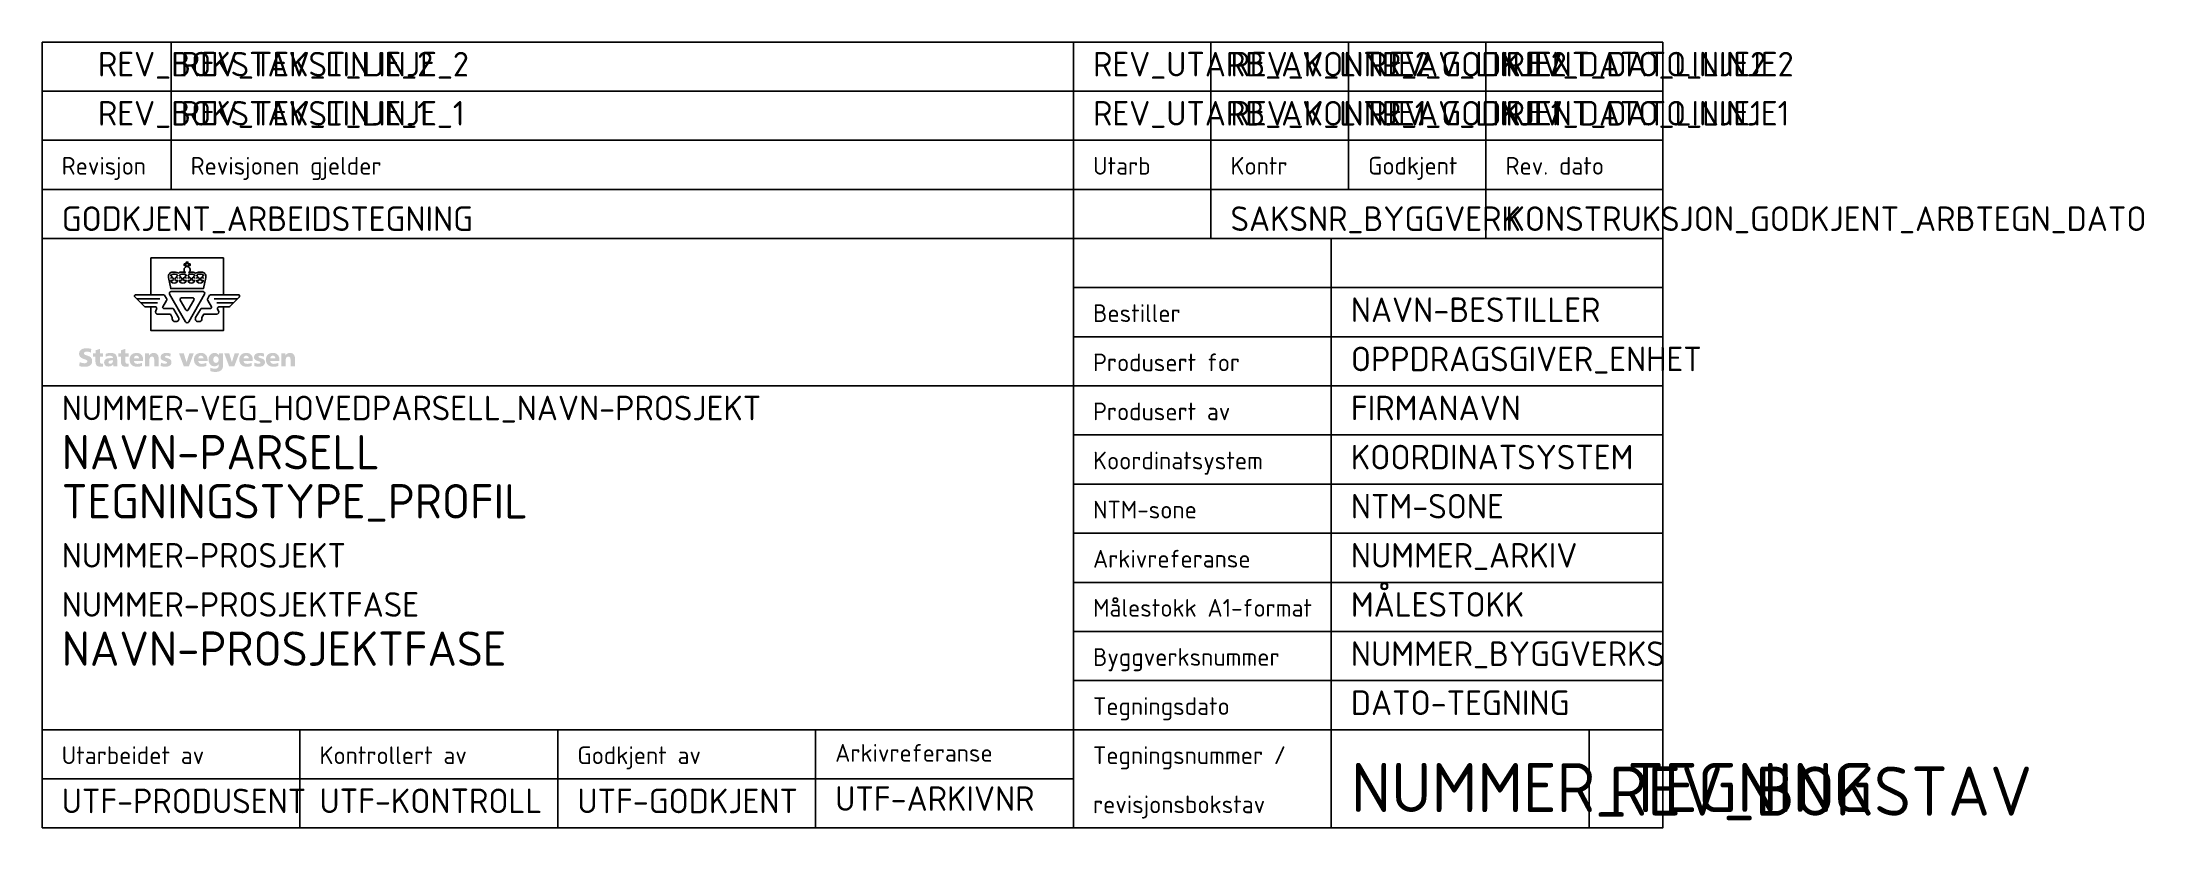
# Model space of a CAD drawing. Header units: metres. Extents: x 0 to 214, y 0 to 80.
import ezdxf

# ---------------------------------------------------------------- set-up
doc = ezdxf.new("R2010")
doc.units = ezdxf.units.M
for name, color, linetype in [('ztittekst', 7, 'Continuous'), ('ztittekst-lede_rammer', 4, 'Continuous'), ('ztittekst_konstr-godkj', 7, 'Continuous'), ('ztittekst_rev_1', 7, 'Continuous'), ('ztittekst_rev_2', 7, 'Continuous')]:
    doc.layers.add(name, color=color, linetype=linetype)
doc.styles.add('SVV', font='iso3098.shx')

msp = doc.modelspace()

# ---------------------------------------------------------------- hatches: boundary and pattern name
at = {"layer": 'ztittekst-lede_rammer'}
h = msp.add_hatch(color=7, dxfattribs=at)
h.paths.add_polyline_path([(5.06, 47.77), (5.03, 47.82), (4.98, 47.88), (4.92, 47.94), (4.9, 47.95), (4.86, 47.98), (4.79, 48.01), (4.71, 48.05), (4.62, 48.08), (4.51, 48.12), (4.43, 48.14), (4.37, 48.17), (4.31, 48.21), (4.29, 48.24), (4.26, 48.31), (4.28, 48.38), (4.35, 48.44), (4.4, 48.46), (4.48, 48.48), (4.57, 48.49), (4.6, 48.49), (4.68, 48.48), (4.77, 48.46), (4.82, 48.45), (4.9, 48.42), (4.98, 48.39), (5.01, 48.76), (4.94, 48.78), (4.86, 48.8), (4.77, 48.81), (4.69, 48.82), (4.61, 48.83), (4.52, 48.83), (4.51, 48.83), (4.41, 48.83), (4.32, 48.82), (4.24, 48.8), (4.16, 48.78), (4.09, 48.75), (4.02, 48.72), (3.97, 48.68), (3.91, 48.63), (3.86, 48.57), (3.82, 48.51), (3.79, 48.43), (3.78, 48.35), (3.77, 48.27), (3.77, 48.25), (3.78, 48.17), (3.8, 48.09), (3.84, 48.02), (3.88, 47.95), (3.89, 47.95), (3.94, 47.9), (4, 47.86), (4.07, 47.81), (4.16, 47.78), (4.25, 47.74), (4.26, 47.73), (4.35, 47.7), (4.4, 47.69), (4.49, 47.64), (4.56, 47.6), (4.6, 47.55), (4.61, 47.49), (4.59, 47.41), (4.53, 47.36), (4.48, 47.33), (4.4, 47.31), (4.31, 47.3), (4.25, 47.31), (4.16, 47.32), (4.08, 47.33), (3.99, 47.36), (3.91, 47.39), (3.83, 47.42), (3.79, 47.02), (3.82, 47.01), (3.9, 46.99), (3.98, 46.97), (4.06, 46.96), (4.08, 46.96), (4.17, 46.95), (4.25, 46.94), (4.33, 46.94), (4.37, 46.94), (4.47, 46.95), (4.56, 46.96), (4.64, 46.97), (4.72, 47), (4.79, 47.02), (4.85, 47.06), (4.91, 47.1), (4.93, 47.12), (4.98, 47.17), (5.03, 47.23), (5.06, 47.3), (5.08, 47.38), (5.1, 47.46), (5.1, 47.55), (5.1, 47.62), (5.09, 47.7)])
h.paths.add_polyline_path([(5.89, 47.99), (6.22, 47.99), (6.22, 48.32), (5.89, 48.32), (5.89, 48.77), (5.46, 48.63), (5.46, 48.32), (5.18, 48.32), (5.18, 47.99), (5.43, 47.99), (5.43, 47.52), (5.44, 47.45), (5.45, 47.35), (5.46, 47.27), (5.49, 47.2), (5.52, 47.13), (5.56, 47.08), (5.57, 47.07), (5.62, 47.02), (5.69, 46.99), (5.76, 46.97), (5.85, 46.95), (5.95, 46.95), (6, 46.95), (6.08, 46.96), (6.14, 46.96), (6.22, 46.98), (6.22, 47.28), (6.1, 47.26), (6.08, 47.26), (6, 47.28), (5.94, 47.32), (5.92, 47.35), (5.9, 47.43), (5.89, 47.53)])
h.paths.add_polyline_path([(7.65, 47.68), (7.64, 47.75), (7.64, 47.84), (7.62, 47.93), (7.6, 48.01), (7.57, 48.08), (7.54, 48.14), (7.49, 48.19), (7.47, 48.21), (7.42, 48.26), (7.35, 48.29), (7.28, 48.32), (7.2, 48.34), (7.11, 48.35), (7.01, 48.36), (6.98, 48.36), (6.89, 48.35), (6.81, 48.34), (6.72, 48.33), (6.64, 48.31), (6.56, 48.29), (6.49, 48.26), (6.49, 47.96), (6.56, 47.99), (6.63, 48.02), (6.71, 48.04), (6.73, 48.05), (6.81, 48.06), (6.89, 48.07), (6.99, 48.06), (7.07, 48.04), (7.13, 48.01), (7.16, 47.99), (7.2, 47.93), (7.22, 47.85), (7.22, 47.83), (7.04, 47.83), (6.96, 47.83), (6.86, 47.82), (6.77, 47.81), (6.69, 47.8), (6.62, 47.77), (6.55, 47.75), (6.5, 47.72), (6.44, 47.68), (6.39, 47.62), (6.35, 47.55), (6.33, 47.48), (6.32, 47.39), (6.32, 47.38), (6.33, 47.29), (6.36, 47.21), (6.39, 47.14), (6.44, 47.08), (6.46, 47.07), (6.52, 47.02), (6.6, 46.99), (6.68, 46.98), (6.77, 46.97), (6.81, 46.97), (6.89, 46.98), (6.97, 47), (7.04, 47.02), (7.05, 47.03), (7.12, 47.07), (7.18, 47.12), (7.24, 47.19), (7.25, 46.98), (7.65, 46.98)])
h.paths.add_polyline_path([(7.22, 47.59), (7.22, 47.55), (7.21, 47.47), (7.18, 47.4), (7.14, 47.33), (7.09, 47.29), (7.02, 47.26), (6.93, 47.25), (6.88, 47.26), (6.81, 47.29), (6.78, 47.33), (6.76, 47.42), (6.79, 47.5), (6.85, 47.55), (6.88, 47.56), (6.95, 47.58), (7.03, 47.59), (7.14, 47.59)], flags=16)
h.paths.add_polyline_path([(8.48, 47.99), (8.81, 47.99), (8.81, 48.32), (8.48, 48.32), (8.48, 48.77), (8.05, 48.63), (8.05, 48.32), (7.77, 48.32), (7.77, 47.99), (8.03, 47.99), (8.03, 47.52), (8.03, 47.45), (8.04, 47.35), (8.05, 47.27), (8.08, 47.2), (8.11, 47.13), (8.15, 47.08), (8.16, 47.07), (8.21, 47.02), (8.28, 46.99), (8.36, 46.97), (8.44, 46.95), (8.54, 46.95), (8.59, 46.95), (8.68, 46.96), (8.73, 46.96), (8.82, 46.98), (8.81, 47.28), (8.74, 47.26), (8.7, 47.26), (8.67, 47.26), (8.59, 47.28), (8.53, 47.32), (8.51, 47.35), (8.49, 47.43), (8.48, 47.53)])
h.paths.add_polyline_path([(10.29, 47.73), (10.28, 47.82), (10.26, 47.9), (10.23, 47.98), (10.2, 48.05), (10.16, 48.11), (10.12, 48.16), (10.08, 48.2), (10.02, 48.25), (9.95, 48.29), (9.88, 48.32), (9.8, 48.34), (9.71, 48.35), (9.62, 48.35), (9.54, 48.35), (9.46, 48.34), (9.37, 48.32), (9.3, 48.3), (9.23, 48.26), (9.17, 48.22), (9.11, 48.17), (9.07, 48.13), (9.02, 48.07), (8.98, 48), (8.95, 47.93), (8.93, 47.85), (8.92, 47.76), (8.92, 47.67), (8.92, 47.65), (8.92, 47.56), (8.94, 47.48), (8.96, 47.4), (8.99, 47.32), (9.02, 47.26), (9.07, 47.2), (9.12, 47.14), (9.15, 47.11), (9.21, 47.07), (9.28, 47.03), (9.35, 47), (9.43, 46.98), (9.51, 46.96), (9.6, 46.95), (9.69, 46.95), (9.7, 46.95), (9.78, 46.95), (9.86, 46.96), (9.94, 46.97), (10.02, 46.98), (10.1, 47), (10.18, 47.03), (10.18, 47.35), (10.1, 47.32), (10.02, 47.29), (9.95, 47.27), (9.9, 47.26), (9.82, 47.25), (9.74, 47.24), (9.7, 47.24), (9.61, 47.26), (9.53, 47.28), (9.47, 47.31), (9.42, 47.37), (9.38, 47.43), (9.36, 47.52), (10.29, 47.52), (10.29, 47.64)])
h.paths.add_polyline_path([(9.35, 47.79), (9.37, 47.86), (9.4, 47.94), (9.44, 48), (9.47, 48.02), (9.54, 48.06), (9.62, 48.07), (9.66, 48.07), (9.74, 48.05), (9.8, 48), (9.84, 47.95), (9.87, 47.87), (9.89, 47.79)], flags=16)
h.paths.add_polyline_path([(11, 47.88), (11.04, 47.93), (11.11, 47.97), (11.19, 47.98), (11.23, 47.98), (11.31, 47.95), (11.36, 47.9), (11.39, 47.84), (11.41, 47.77), (11.42, 47.67), (11.42, 46.98), (11.87, 46.98), (11.87, 47.76), (11.87, 47.83), (11.86, 47.92), (11.84, 48.01), (11.82, 48.08), (11.78, 48.15), (11.74, 48.2), (11.74, 48.21), (11.68, 48.26), (11.62, 48.3), (11.54, 48.33), (11.46, 48.35), (11.37, 48.35), (11.33, 48.35), (11.24, 48.34), (11.16, 48.32), (11.09, 48.28), (11.06, 48.26), (10.99, 48.21), (10.94, 48.15), (10.89, 48.08), (10.89, 48.32), (10.47, 48.32), (10.47, 46.98), (10.93, 46.98), (10.93, 47.62), (10.93, 47.65), (10.94, 47.74), (10.97, 47.82)])
h.paths.add_polyline_path([(13.1, 47.65), (13.09, 47.66), (13.04, 47.7), (12.98, 47.74), (12.89, 47.77), (12.8, 47.81), (12.79, 47.81), (12.71, 47.83), (12.6, 47.87), (12.54, 47.91), (12.52, 47.95), (12.52, 47.98), (12.57, 48.04), (12.61, 48.06), (12.7, 48.07), (12.79, 48.06), (12.87, 48.04), (12.9, 48.03), (12.98, 48), (13.06, 47.96), (13.1, 48.28), (13.06, 48.3), (12.98, 48.32), (12.89, 48.34), (12.86, 48.34), (12.78, 48.35), (12.69, 48.35), (12.61, 48.35), (12.52, 48.34), (12.43, 48.33), (12.36, 48.3), (12.29, 48.27), (12.23, 48.24), (12.18, 48.2), (12.13, 48.14), (12.1, 48.07), (12.07, 48), (12.07, 47.91), (12.07, 47.83), (12.1, 47.75), (12.15, 47.69), (12.2, 47.65), (12.26, 47.61), (12.34, 47.57), (12.44, 47.54), (12.52, 47.51), (12.56, 47.5), (12.65, 47.46), (12.71, 47.42), (12.73, 47.37), (12.72, 47.35), (12.67, 47.29), (12.62, 47.27), (12.52, 47.26), (12.48, 47.27), (12.4, 47.27), (12.31, 47.29), (12.27, 47.3), (12.19, 47.33), (12.11, 47.36), (12.08, 47.02), (12.16, 47), (12.24, 46.98), (12.32, 46.97), (12.39, 46.96), (12.48, 46.95), (12.56, 46.95), (12.64, 46.95), (12.73, 46.96), (12.81, 46.98), (12.89, 47), (12.95, 47.03), (13.02, 47.07), (13.06, 47.11), (13.11, 47.17), (13.15, 47.24), (13.17, 47.32), (13.18, 47.4), (13.18, 47.43), (13.17, 47.52), (13.14, 47.59)])
h.paths.add_polyline_path([(15.45, 48.32), (15, 48.32), (14.71, 47.4), (14.43, 48.32), (13.94, 48.32), (14.44, 46.98), (14.95, 46.98)])
h.paths.add_polyline_path([(16.85, 47.64), (16.85, 47.73), (16.83, 47.82), (16.82, 47.9), (16.79, 47.98), (16.76, 48.05), (16.72, 48.11), (16.67, 48.16), (16.63, 48.2), (16.57, 48.25), (16.5, 48.29), (16.43, 48.32), (16.35, 48.34), (16.27, 48.35), (16.17, 48.35), (16.1, 48.35), (16.01, 48.34), (15.93, 48.32), (15.86, 48.3), (15.79, 48.26), (15.72, 48.22), (15.66, 48.17), (15.63, 48.13), (15.58, 48.07), (15.54, 48), (15.51, 47.93), (15.49, 47.85), (15.48, 47.76), (15.47, 47.67), (15.47, 47.65), (15.48, 47.56), (15.49, 47.48), (15.51, 47.4), (15.54, 47.32), (15.58, 47.26), (15.63, 47.2), (15.68, 47.14), (15.71, 47.11), (15.77, 47.07), (15.83, 47.03), (15.91, 47), (15.98, 46.98), (16.07, 46.96), (16.15, 46.95), (16.25, 46.95), (16.25, 46.95), (16.34, 46.95), (16.42, 46.96), (16.5, 46.97), (16.57, 46.98), (16.65, 47), (16.73, 47.03), (16.73, 47.35), (16.66, 47.32), (16.58, 47.29), (16.5, 47.27), (16.46, 47.26), (16.37, 47.25), (16.29, 47.24), (16.25, 47.24), (16.17, 47.26), (16.09, 47.28), (16.03, 47.31), (15.97, 47.37), (15.93, 47.43), (15.91, 47.52), (16.85, 47.52)])
h.paths.add_polyline_path([(15.91, 47.79), (15.92, 47.86), (15.95, 47.94), (15.99, 48), (16.02, 48.02), (16.09, 48.06), (16.18, 48.07), (16.22, 48.07), (16.3, 48.05), (16.36, 48), (16.4, 47.95), (16.43, 47.87), (16.45, 47.79)], flags=16)
h.paths.add_polyline_path([(18.44, 48.32), (18.02, 48.32), (18.02, 48.1), (18, 48.13), (17.94, 48.2), (17.88, 48.25), (17.82, 48.29), (17.8, 48.3), (17.73, 48.33), (17.65, 48.35), (17.56, 48.35), (17.56, 48.35), (17.47, 48.35), (17.39, 48.33), (17.32, 48.31), (17.25, 48.27), (17.18, 48.22), (17.13, 48.16), (17.1, 48.13), (17.06, 48.07), (17.02, 48), (16.99, 47.93), (16.97, 47.85), (16.96, 47.76), (16.96, 47.67), (16.96, 47.63), (16.96, 47.54), (16.98, 47.46), (17, 47.38), (17.04, 47.31), (17.07, 47.24), (17.12, 47.18), (17.17, 47.13), (17.24, 47.08), (17.3, 47.04), (17.38, 47.02), (17.46, 47), (17.55, 46.99), (17.56, 46.99), (17.64, 47), (17.72, 47.02), (17.8, 47.05), (17.81, 47.05), (17.87, 47.1), (17.94, 47.15), (17.99, 47.21), (17.99, 47.09), (17.99, 47.04), (17.97, 46.96), (17.94, 46.89), (17.89, 46.83), (17.84, 46.79), (17.77, 46.76), (17.68, 46.75), (17.59, 46.74), (17.53, 46.74), (17.45, 46.75), (17.37, 46.77), (17.3, 46.79), (17.22, 46.81), (17.15, 46.85), (17.12, 46.51), (17.13, 46.51), (17.21, 46.48), (17.29, 46.46), (17.37, 46.44), (17.4, 46.44), (17.48, 46.43), (17.57, 46.42), (17.66, 46.42), (17.73, 46.42), (17.82, 46.43), (17.91, 46.44), (17.99, 46.47), (18.06, 46.49), (18.13, 46.52), (18.19, 46.56), (18.25, 46.61), (18.27, 46.63), (18.31, 46.69), (18.35, 46.75), (18.39, 46.82), (18.41, 46.89), (18.43, 46.98), (18.44, 47.07), (18.44, 47.16)])
h.paths.add_polyline_path([(17.44, 47.58), (17.43, 47.67), (17.44, 47.69), (17.44, 47.78), (17.47, 47.85), (17.51, 47.92), (17.56, 47.96), (17.63, 48), (17.71, 48.01), (17.77, 48), (17.85, 47.97), (17.91, 47.91), (17.95, 47.84), (17.97, 47.76), (17.98, 47.67), (17.97, 47.57), (17.95, 47.5), (17.91, 47.43), (17.86, 47.39), (17.79, 47.35), (17.71, 47.34), (17.64, 47.35), (17.57, 47.38), (17.5, 47.44), (17.46, 47.51)], flags=16)
h.paths.add_polyline_path([(19.05, 48.32), (18.55, 48.32), (19.05, 46.98), (19.57, 46.98), (20.07, 48.32), (19.61, 48.32), (19.33, 47.4)])
h.paths.add_polyline_path([(21.46, 47.73), (21.45, 47.82), (21.43, 47.9), (21.4, 47.98), (21.37, 48.05), (21.33, 48.11), (21.29, 48.16), (21.24, 48.2), (21.18, 48.25), (21.12, 48.29), (21.04, 48.32), (20.96, 48.34), (20.88, 48.35), (20.79, 48.35), (20.71, 48.35), (20.62, 48.34), (20.54, 48.32), (20.47, 48.3), (20.4, 48.26), (20.33, 48.22), (20.27, 48.17), (20.24, 48.13), (20.19, 48.07), (20.15, 48), (20.12, 47.93), (20.1, 47.85), (20.09, 47.76), (20.08, 47.67), (20.09, 47.65), (20.09, 47.56), (20.1, 47.48), (20.13, 47.4), (20.16, 47.32), (20.19, 47.26), (20.24, 47.2), (20.29, 47.14), (20.32, 47.11), (20.38, 47.07), (20.45, 47.03), (20.52, 47), (20.59, 46.98), (20.68, 46.96), (20.77, 46.95), (20.86, 46.95), (20.86, 46.95), (20.95, 46.95), (21.03, 46.96), (21.11, 46.97), (21.19, 46.98), (21.27, 47), (21.34, 47.03), (21.34, 47.35), (21.27, 47.32), (21.19, 47.29), (21.12, 47.27), (21.07, 47.26), (20.98, 47.25), (20.9, 47.24), (20.87, 47.24), (20.78, 47.26), (20.7, 47.28), (20.64, 47.31), (20.58, 47.37), (20.54, 47.43), (20.53, 47.52), (21.46, 47.52), (21.46, 47.64)])
h.paths.add_polyline_path([(20.52, 47.79), (20.53, 47.86), (20.56, 47.94), (20.61, 48), (20.64, 48.02), (20.71, 48.06), (20.79, 48.07), (20.83, 48.07), (20.91, 48.05), (20.97, 48), (21.01, 47.95), (21.04, 47.87), (21.06, 47.79)], flags=16)
h.paths.add_polyline_path([(22.61, 47.65), (22.6, 47.66), (22.55, 47.7), (22.49, 47.74), (22.41, 47.77), (22.31, 47.81), (22.3, 47.81), (22.22, 47.83), (22.12, 47.87), (22.05, 47.91), (22.03, 47.95), (22.04, 47.98), (22.08, 48.04), (22.12, 48.06), (22.21, 48.07), (22.3, 48.06), (22.39, 48.04), (22.42, 48.03), (22.49, 48), (22.57, 47.96), (22.61, 48.28), (22.57, 48.3), (22.49, 48.32), (22.41, 48.34), (22.37, 48.34), (22.29, 48.35), (22.21, 48.35), (22.12, 48.35), (22.03, 48.34), (21.95, 48.33), (21.87, 48.3), (21.8, 48.27), (21.74, 48.24), (21.7, 48.2), (21.65, 48.14), (21.61, 48.07), (21.59, 48), (21.58, 47.91), (21.59, 47.83), (21.62, 47.75), (21.66, 47.69), (21.71, 47.65), (21.78, 47.61), (21.86, 47.57), (21.95, 47.54), (22.03, 47.51), (22.07, 47.5), (22.16, 47.46), (22.22, 47.42), (22.24, 47.37), (22.24, 47.35), (22.19, 47.29), (22.13, 47.27), (22.04, 47.26), (21.99, 47.27), (21.91, 47.27), (21.83, 47.29), (21.78, 47.3), (21.7, 47.33), (21.63, 47.36), (21.6, 47.02), (21.67, 47), (21.75, 46.98), (21.83, 46.97), (21.91, 46.96), (21.99, 46.95), (22.08, 46.95), (22.15, 46.95), (22.24, 46.96), (22.32, 46.98), (22.4, 47), (22.47, 47.03), (22.53, 47.07), (22.58, 47.11), (22.63, 47.17), (22.66, 47.24), (22.69, 47.32), (22.69, 47.4), (22.69, 47.43), (22.68, 47.52), (22.65, 47.59)])
h.paths.add_polyline_path([(24.17, 47.64), (24.17, 47.73), (24.16, 47.82), (24.14, 47.9), (24.11, 47.98), (24.08, 48.05), (24.04, 48.11), (23.99, 48.16), (23.95, 48.2), (23.89, 48.25), (23.83, 48.29), (23.75, 48.32), (23.67, 48.34), (23.59, 48.35), (23.49, 48.35), (23.42, 48.35), (23.33, 48.34), (23.25, 48.32), (23.18, 48.3), (23.11, 48.26), (23.04, 48.22), (22.98, 48.17), (22.95, 48.13), (22.9, 48.07), (22.86, 48), (22.83, 47.93), (22.81, 47.85), (22.8, 47.76), (22.79, 47.67), (22.79, 47.65), (22.8, 47.56), (22.81, 47.48), (22.84, 47.4), (22.86, 47.32), (22.9, 47.26), (22.95, 47.2), (23, 47.14), (23.03, 47.11), (23.09, 47.07), (23.16, 47.03), (23.23, 47), (23.3, 46.98), (23.39, 46.96), (23.47, 46.95), (23.57, 46.95), (23.57, 46.95), (23.66, 46.95), (23.74, 46.96), (23.82, 46.97), (23.89, 46.98), (23.98, 47), (24.05, 47.03), (24.05, 47.35), (23.98, 47.32), (23.9, 47.29), (23.82, 47.27), (23.78, 47.26), (23.69, 47.25), (23.61, 47.24), (23.58, 47.24), (23.49, 47.26), (23.41, 47.28), (23.35, 47.31), (23.29, 47.37), (23.25, 47.43), (23.23, 47.52), (24.17, 47.52)])
h.paths.add_polyline_path([(23.23, 47.79), (23.24, 47.86), (23.27, 47.94), (23.32, 48), (23.34, 48.02), (23.41, 48.06), (23.5, 48.07), (23.54, 48.07), (23.62, 48.05), (23.68, 48), (23.72, 47.95), (23.75, 47.87), (23.77, 47.79)], flags=16)
h.paths.add_polyline_path([(24.82, 47.74), (24.84, 47.82), (24.88, 47.88), (24.92, 47.93), (24.99, 47.97), (25.07, 47.98), (25.11, 47.98), (25.18, 47.95), (25.24, 47.9), (25.27, 47.84), (25.29, 47.77), (25.3, 47.67), (25.3, 46.98), (25.75, 46.98), (25.75, 47.76), (25.75, 47.83), (25.74, 47.92), (25.72, 48.01), (25.69, 48.08), (25.66, 48.15), (25.62, 48.2), (25.61, 48.21), (25.56, 48.26), (25.5, 48.3), (25.42, 48.33), (25.34, 48.35), (25.25, 48.35), (25.2, 48.35), (25.12, 48.34), (25.04, 48.32), (24.97, 48.28), (24.93, 48.26), (24.87, 48.21), (24.81, 48.15), (24.77, 48.08), (24.77, 48.32), (24.35, 48.32), (24.35, 46.98), (24.81, 46.98), (24.81, 47.62), (24.81, 47.65)])

# ---------------------------------------------------------------- linework, layer by layer
at = {"layer": 'ztittekst-lede_rammer', "color": 1}
for points in [[(0, 0), (165, 0), (165, 80)], [(0, 80), (0, 0)]]:
    msp.add_lwpolyline(points, dxfattribs=at)
at = {"layer": 'ztittekst-lede_rammer', "color": 2}
for points in [[(165, 80), (0, 80)], [(13.13, 80), (13.13, 65)], [(105, 80), (105, 59.76)], [(119, 80), (119, 60)], [(133, 80), (133, 65)], [(147, 80), (147, 60)], [(165, 75), (0, 75)], [(165, 70), (0, 70)], [(165, 65), (0, 65)], [(165, 60), (0, 60)], [(131.25, 60), (131.25, 0)], [(165, 55), (105, 55)], [(165, 50), (105, 50)], [(165, 45), (0, 45)], [(165, 40), (105, 40)], [(165, 35), (105, 35)], [(165, 30), (105, 30)], [(165, 25), (105, 25)], [(165, 20), (105, 20)], [(165, 15), (105, 15)], [(26.25, 10), (26.25, 0)], [(52.5, 10), (52.5, 0)], [(78.75, 10), (78.75, 0)], [(105, 10), (165, 10)], [(157.5, 10), (157.5, 0)], [(0, 5), (105, 5)]]:
    msp.add_lwpolyline(points, dxfattribs=at)
at = {"layer": 'ztittekst-lede_rammer', "color": 4}
for points in [[(11.08, 54.28), (11.08, 58.02), (18.46, 58.02), (18.46, 54.28), (19.98, 54.28)], [(9.64, 53.86), (12, 53.86)], [(19.9, 53.86), (17.54, 53.86)], [(20.07, 54.04), (19.9, 53.86), (19.11, 53.07)], [(10.06, 53.44), (11.76, 53.44)], [(19.01, 53.03), (18.46, 53.03), (18.46, 50.63), (11.08, 50.63), (11.08, 53.03), (10.53, 53.03)], [(19.48, 53.44), (17.78, 53.44)]]:
    msp.add_lwpolyline(points, dxfattribs=at)
at = {"layer": 'ztittekst-lede_rammer', "color": 7}
for points in [[(105, 59.76), (105, 0)], [(0, 10), (105, 10)]]:
    msp.add_lwpolyline(points, dxfattribs=at)
at = {"layer": 'ztittekst-lede_rammer', "color": 4}
for points in [[(14.68, 57.11), (14.68, 57.24), (14.47, 57.24), (14.47, 57.42), (14.68, 57.42), (14.68, 57.61), (14.86, 57.61), (14.86, 57.42), (15.07, 57.42), (15.07, 57.24), (14.86, 57.24), (14.86, 57.11, -0.641438), (14.94, 56.53, -0.093697), (15.28, 56.59), (15.32, 56.59, -0.188265), (15.61, 56.47, -0.068499), (16.05, 56.59), (16.22, 56.59, -0.479251), (16.67, 56.03), (16.43, 54.91), (13.11, 54.91), (12.87, 56.03, -0.479251), (13.32, 56.59), (13.49, 56.59, -0.067488), (13.92, 56.48, -0.180933), (14.22, 56.59), (14.26, 56.59, -0.093697), (14.6, 56.53, -0.641438), (14.68, 57.11, 31.000872)], [(10.43, 53.07), (9.47, 54.04, -0.298755), (9.43, 54.19, -0.311025), (9.56, 54.28), (11.08, 54.28)], [(11.08, 54.28), (12.35, 54.28, -0.131432), (12.45, 54.25, -0.131432), (12.51, 54.18), (12.67, 53.91, -0.130631), (12.7, 53.8, -0.132678), (12.67, 53.68), (12.29, 53.03, 0.282468), (12.3, 52.93, 0.243981), (12.38, 52.89), (13.26, 52.89, -0.136315), (13.35, 52.86, -0.136315), (13.42, 52.79), (13.9, 51.97, -0.26269), (13.9, 51.69, -0.276745), (13.66, 51.55), (13.54, 51.55, -0.198912), (13.34, 51.63, -0.198912), (13.26, 51.83), (13.26, 51.96), (13.07, 52.29), (11.77, 52.29, -0.273516), (11.57, 52.41, -0.273516), (11.57, 52.64), (11.67, 52.82, 0.267432), (11.67, 52.96, 0.268812), (11.55, 53.03), (11.08, 53.03)], [(14.61, 51.52), (12.99, 54.32, -0.265767), (12.99, 54.51, -0.271592), (13.15, 54.6), (16.39, 54.6, -0.268677), (16.55, 54.51, -0.268677), (16.55, 54.32), (14.93, 51.52, -0.266537), (14.77, 51.42, -0.272192), (14.61, 51.52, -0.468411)], [(14.65, 52.74), (14.07, 53.74, -0.264663), (14.07, 53.88, -0.273439), (14.19, 53.95), (15.35, 53.95, -0.269046), (15.47, 53.88, -0.269046), (15.47, 53.74), (14.89, 52.74, -0.267249), (14.77, 52.67, -0.270051), (14.65, 52.74, -0.237846)], [(18.46, 54.28), (17.19, 54.28, 0.131432), (17.09, 54.25, 0.131432), (17.03, 54.18), (16.87, 53.91, 0.130631), (16.84, 53.8, 0.132678), (16.87, 53.68), (17.25, 53.03, -0.282468), (17.24, 52.93, -0.243981), (17.16, 52.89), (16.28, 52.89, 0.136315), (16.19, 52.86, 0.136315), (16.12, 52.79), (15.64, 51.97, 0.26269), (15.64, 51.69, 0.276745), (15.88, 51.55), (16, 51.55, 0.198912), (16.2, 51.63, 0.198912), (16.28, 51.83), (16.28, 51.96), (16.47, 52.29), (17.77, 52.29, 0.273516), (17.97, 52.41, 0.273516), (17.97, 52.64), (17.87, 52.82, -0.267432), (17.87, 52.96, -0.268812), (17.99, 53.03), (18.46, 53.03)]]:
    msp.add_lwpolyline(points, format="xyb", dxfattribs=at)
for points in [[(13.6, 56.36), (13.31, 56.37, 0.324242), (13.1, 56.22), (13.12, 56.22, -0.12287), (13.17, 56.2, -0.398129), (13.19, 56.06), (13.17, 56.03, -0.081933), (13.11, 55.97, -0.065105), (13.2, 56.02), (13.23, 56.03, -0.311957), (13.33, 56.01, -0.343951), (13.33, 55.74, -0.301471), (13.23, 55.72), (13.21, 55.73, -0.06485), (13.14, 55.76, 0.331494), (13.16, 55.58, 0.000001), (13.16, 55.58, 0.413893), (13.75, 55.58, 0.331494), (13.77, 55.76, -0.06485), (13.7, 55.73), (13.67, 55.72, -0.301471), (13.58, 55.74, -0.343951), (13.58, 56.01, -0.311957), (13.68, 56.03), (13.71, 56.02, -0.065105), (13.8, 55.97, -0.081933), (13.74, 56.03), (13.72, 56.06, -0.398129), (13.74, 56.2, -0.12287), (13.79, 56.22), (13.81, 56.22, 0.324242), (13.6, 56.37), (13.6, 56.37)], [(14.48, 56.36), (14.19, 56.37, 0.324242), (13.97, 56.22), (14, 56.22, -0.12287), (14.05, 56.2, -0.398129), (14.07, 56.06), (14.05, 56.03, -0.081933), (13.98, 55.97, -0.065105), (14.08, 56.02), (14.11, 56.03, -0.311957), (14.21, 56.01, -0.343951), (14.21, 55.74, -0.301471), (14.11, 55.72), (14.09, 55.73, -0.06485), (14.01, 55.76, 0.331494), (14.04, 55.58, 0.000001), (14.04, 55.58, 0.413893), (14.63, 55.58, 0.331494), (14.65, 55.76, -0.06485), (14.58, 55.73), (14.55, 55.72, -0.301471), (14.45, 55.74, -0.343951), (14.45, 56.01, -0.311957), (14.56, 56.03), (14.58, 56.02, -0.065105), (14.68, 55.97, -0.081933), (14.61, 56.03), (14.6, 56.06, -0.398129), (14.62, 56.2, -0.12287), (14.67, 56.22), (14.69, 56.22, 0.324242), (14.48, 56.37), (14.48, 56.37)], [(15.35, 56.36), (15.06, 56.37, 0.324242), (14.85, 56.22), (14.87, 56.22, -0.12287), (14.92, 56.2, -0.398129), (14.94, 56.06), (14.93, 56.03, -0.081933), (14.86, 55.97, -0.065105), (14.96, 56.02), (14.98, 56.03, -0.311957), (15.09, 56.01, -0.343951), (15.09, 55.74, -0.301471), (14.99, 55.72), (14.96, 55.73, -0.06485), (14.89, 55.76, 0.331494), (14.92, 55.58, 0.000001), (14.92, 55.58, 0.413893), (15.5, 55.58, 0.331494), (15.53, 55.76, -0.06485), (15.45, 55.73), (15.43, 55.72, -0.301471), (15.33, 55.74, -0.343951), (15.33, 56.01, -0.311957), (15.43, 56.03), (15.46, 56.02, -0.065105), (15.56, 55.97, -0.081933), (15.49, 56.03), (15.47, 56.06, -0.398129), (15.49, 56.2, -0.12287), (15.54, 56.22), (15.57, 56.22, 0.324242), (15.35, 56.37), (15.35, 56.37)], [(16.23, 56.36), (15.94, 56.37, 0.324242), (15.73, 56.22), (15.75, 56.22, -0.12287), (15.8, 56.2, -0.398129), (15.82, 56.06), (15.8, 56.03, -0.081933), (15.74, 55.97, -0.065105), (15.83, 56.02), (15.86, 56.03, -0.311957), (15.96, 56.01, -0.343951), (15.96, 55.74, -0.301471), (15.87, 55.72), (15.84, 55.73, -0.06485), (15.77, 55.76, 0.331494), (15.79, 55.58, 0.000001), (15.79, 55.58, 0.413893), (16.38, 55.58, 0.331494), (16.4, 55.76, -0.06485), (16.33, 55.73), (16.31, 55.72, -0.301471), (16.21, 55.74, -0.343951), (16.21, 56.01, -0.311957), (16.31, 56.03), (16.34, 56.02, -0.065105), (16.43, 55.97, -0.081933), (16.37, 56.03), (16.35, 56.06, -0.398129), (16.37, 56.2, -0.12287), (16.42, 56.22), (16.44, 56.22, 0.324242), (16.23, 56.37), (16.23, 56.37)]]:
    msp.add_lwpolyline(points, format="xyb", close=True, dxfattribs=at)
for centre, start, end in [((19.98, 54.14), 314.3568, 90), ((10.53, 53.17), 224.6411, 270), ((19.01, 53.17), 270, 315.3589)]:
    msp.add_arc(centre, 0.139, start, end, dxfattribs=at)

# ---------------------------------------------------------------- texts
at = {"layer": 'ztittekst', "color": 2, "style": 'SVV'}
for tag, p, s in [('NAVN-BESTILLER', (133.25, 51.5), ''), ('OPPDRAGSGIVER_ENHET', (133.25, 46.49), 'Enhet'), ('NUMMER-VEG_HOVEDPARSELL_NAVN-PROSJEKT', (2, 41.5), ''), ('FIRMANAVN', (133.25, 41.5), ''), ('KOORDINATSYSTEM', (133.25, 36.5), 'EUREF89NTM/NN2000'), ('NTM-SONE', (133.25, 31.5), ''), ('NUMMER-PROSJEKT', (2, 26.5), ''), ('NUMMER_ARKIV', (133.25, 26.5), ''), ('NUMMER-PROSJEKTFASE', (2, 21.5), ''), ('MÅLESTOKK', (133.25, 21.5), ''), ('DATO-TEGNING', (133.25, 11.5), ''), ('UTF-PRODUSENT', (2, 1.5), ''), ('UTF-KONTROLL', (28.25, 1.51), ''), ('UTF-GODKJENT', (54.5, 1.5), ''), ('UTF-ARKIVNR', (80.75, 1.74), '')]:
    msp.add_attdef(tag, p, s, height=2.5, dxfattribs=at)
at = {"layer": 'ztittekst', "style": 'SVV'}
for tag, p, s in [('NAVN-PARSELL', (2, 36.5), ''), ('TEGNINGSTYPE_PROFIL', (2, 31.5), 'Tegningstype, profil 0 - 1000'), ('NAVN-PROSJEKTFASE', (2, 16.5), '')]:
    msp.add_attdef(tag, p, s, height=3.5, dxfattribs=at)
at = {"layer": 'ztittekst', "color": 5, "style": 'SVV'}
for tag, p in [('NUMMER_TEGNING', (133.25, 1.61)), ('REV_BOKSTAV', (159.5, 1.25))]:
    msp.add_attdef(tag, p, '', height=5, dxfattribs=at)
at = {"layer": 'ztittekst-lede_rammer', "style": 'SVV'}
for s, p in [('Revisjon', (2, 66.5)), ('Revisjonen gjelder', (15.13, 66.5))]:
    msp.add_text(s, height=1.8, dxfattribs=at).set_placement(p)
for s, p in [('Utarb', (107, 66.5)), ('Kontr', (121, 66.5)), ('Godkjent', (135, 66.51)), ('Rev. dato', (149, 66.5)), ('Bestiller', (107, 51.5)), ('Produsert for', (107, 46.49)), ('Produsert av', (107, 41.5)), ('Koordinatsystem', (107, 36.5)), ('NTM-sone', (107, 31.5)), ('Arkivreferanse', (107, 26.5)), ('Målestokk A1-format', (107, 21.5)), ('Byggverksnummer', (107, 16.5)), ('Tegningsdato', (107, 11.5)), ('Utarbeidet av', (2, 6.5)), ('Kontrollert av', (28.25, 6.5)), ('Godkjent av', (54.5, 6.5)), ('Arkivreferanse', (80.75, 6.74)), ('Tegningsnummer /', (107, 6.5)), ('revisjonsbokstav', (107, 1.5))]:
    msp.add_text(s, height=1.8, rotation=0.0176, dxfattribs=at).set_placement(p)
at = {"layer": 'ztittekst_konstr-godkj', "color": 2, "style": 'SVV'}
for tag, p, s in [('GODKJENT_ARBEIDSTEGNING', (2, 60.77), 'Godkjent som arbeidstegning ifølge notat fra Vegdirektoratet'), ('SAKSNR_BYGGVERK', (121, 60.77), ''), ('KONSTRUKSJON_GODKJENT_ARBTEGN_DATO', (149, 60.77), ''), ('NUMMER_BYGGVERKS', (133.25, 16.49), '')]:
    msp.add_attdef(tag, p, s, height=2.5, dxfattribs=at)
at = {"layer": 'ztittekst_rev_1', "color": 2, "style": 'SVV'}
for tag, p, s in [('REV_BOKSTAV_LINJE_1', (5.69, 71.5), 'A'), ('REV_TEKST_LINJE_1', (14.12, 71.5), ''), ('REV_UTARB_AV_LINJE1', (107, 71.5), ''), ('REV_KONTR_AV_LINJE1', (121, 71.5), ''), ('REV_GODKJENT_DATO_LINJE1', (135, 71.5), ''), ('REV_DATO_LINJE1', (149, 71.5), '')]:
    msp.add_attdef(tag, p, s, height=2.5, dxfattribs=at)
at = {"layer": 'ztittekst_rev_2', "color": 2, "style": 'SVV'}
for tag, p, s in [('REV_BOKSTAV_LINJE_2', (5.69, 76.5), 'B'), ('REV_TEKST_LINJE_2', (14.12, 76.5), ''), ('REV_UTARB_AV_LINJE2', (107, 76.5), ''), ('REV_KONTR_AV_LINJE2', (121, 76.5), ''), ('REV_GODKJENT_DATO_LINJE2', (135, 76.5), ''), ('REV_DATO_LINJE2', (149, 76.5), '')]:
    msp.add_attdef(tag, p, s, height=2.5, dxfattribs=at)

doc.saveas('drawing.dxf')
